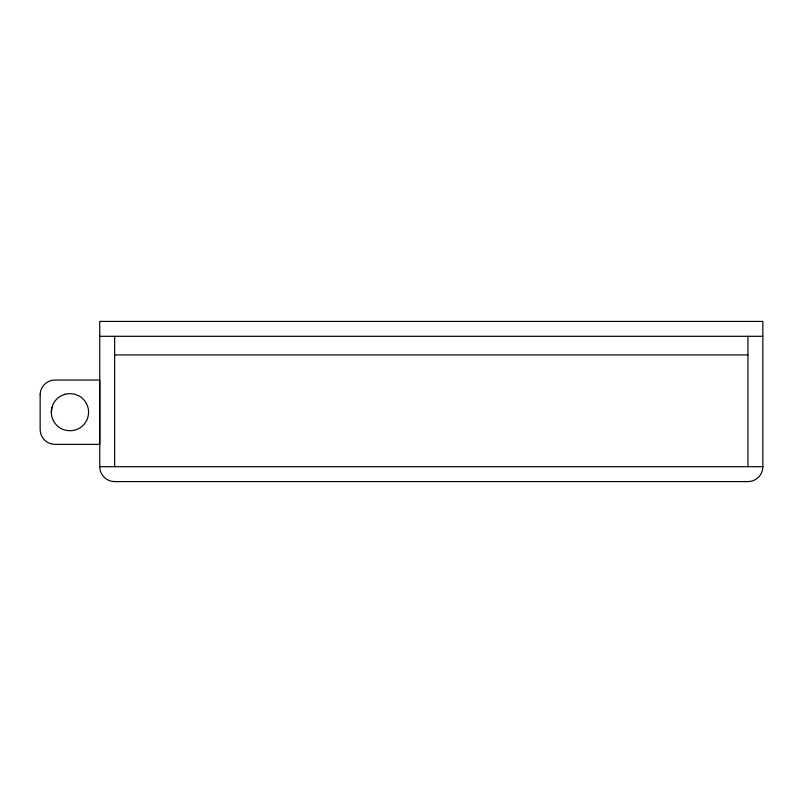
<?xml version="1.0" encoding="UTF-8"?>
<svg xmlns="http://www.w3.org/2000/svg" width="803" height="803" viewBox="0 0 803 803"><rect width="100%" height="100%" fill="white"/><g stroke="black" fill="none" stroke-linecap="round" stroke-linejoin="round"><path stroke-width="1.2" d="M51.322 412.19L51.954 407.372M99.753 336.306L762.85 336.306M114.648 354.936L747.944 354.936M99.753 466.694L762.85 466.694L762.85 321.411L99.753 321.411L99.753 466.694A14.906 14.906 0 0 0 114.648 481.589L747.944 481.589A14.906 14.906 0 0 0 762.85 466.694M747.944 336.306L747.944 466.694M114.648 336.306L114.648 466.694M40.15 394.594L40.15 429.444A14.896 14.896 0 0 0 55.046 444.34L99.753 444.34L99.753 380.05L55.397 380.05A14.906 14.906 0 0 0 40.15 394.594M65.133 394.203L60.637 396.06A18.63 18.63 0 0 0 60.637 428.32C66.368 431.512 73.525 431.512 79.266 428.32A18.63 18.63 0 0 0 79.266 396.06L74.769 394.203L69.951 393.57L65.133 394.203"/></g></svg>
